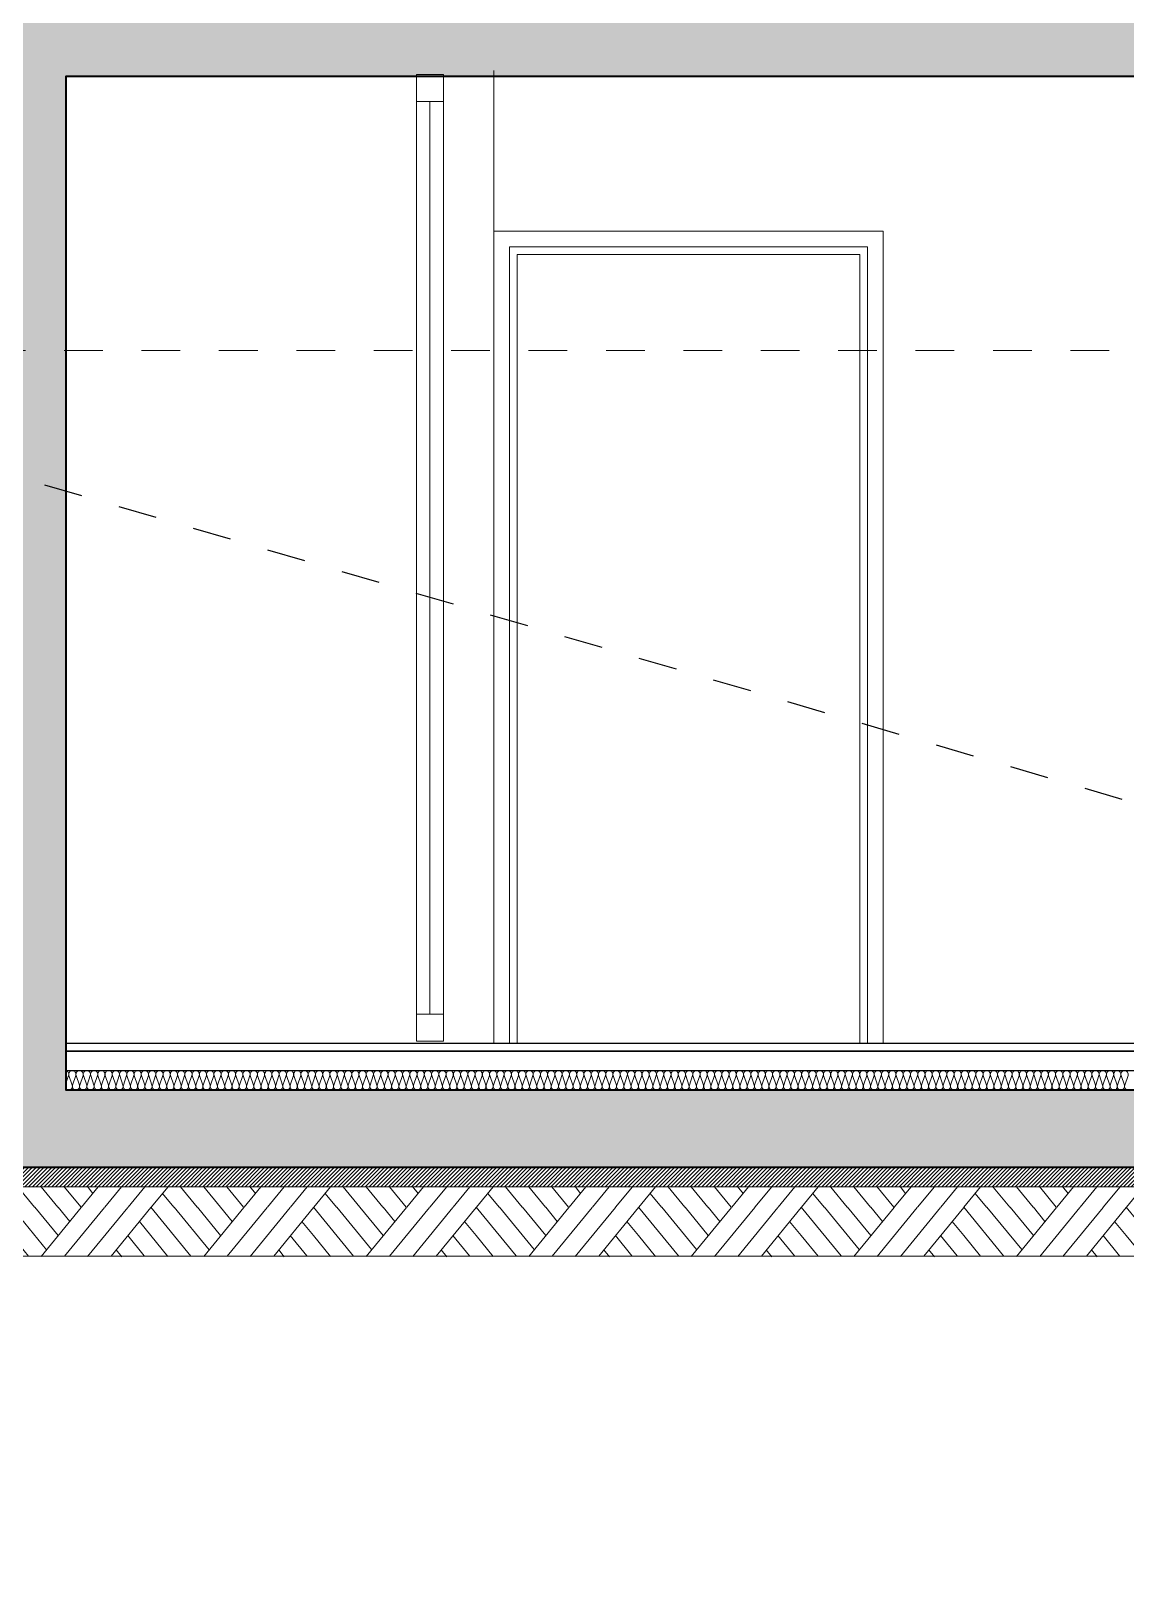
# Model space of a CAD drawing. Header units: metres. Extents: x 1838950 to 1842843, y 5171318 to 5174224.
# Drawn here: x 1841246.468 to 1841249.297, y 5171387.141 to 5171391.159 of the extents above; entities that cross this region are included whole.
import ezdxf

# ---------------------------------------------------------------- set-up
doc = ezdxf.new("R2010")
doc.units = ezdxf.units.M
doc.header["$LTSCALE"] = 0.0254
doc.linetypes.add('Style de ligne -1', pattern=[0.83328, 0.41656, -0.41672])
doc.linetypes.add('Style de ligne -2', pattern=[1.38885, 0.97214, -0.41671])
doc.layers.add('00 CHAZAL Coupe A.5', color=7, linetype='Continuous', lineweight=18)

# ---------------------------------------------------------------- blocks, each defined once
blk = doc.blocks.new('Groupe-1867-1')
at = {"layer": '00 CHAZAL Coupe A.5', "color": 7, "linetype": 'Continuous', "lineweight": 13, "flags": 128}
for points in [[(1841246.8416, 5171388.4459), (1841246.8458, 5171388.4585, 0.511611), (1841246.8369, 5171388.4709, 0.511611), (1841246.828, 5171388.4585), (1841246.8365, 5171388.4332, -0.511611), (1841246.8276, 5171388.4209, -0.511611), (1841246.8187, 5171388.4332), (1841246.8271, 5171388.4585, 0.511611), (1841246.8182, 5171388.4709, 0.511611), (1841246.8093, 5171388.4585), (1841246.8177, 5171388.4332, -0.511611), (1841246.8088, 5171388.4209, -0.511611), (1841246.7999, 5171388.4332), (1841246.8083, 5171388.4585, 0.511611), (1841246.7994, 5171388.4709, 0.511611), (1841246.7905, 5171388.4585), (1841246.799, 5171388.4332, -0.511611), (1841246.7901, 5171388.4209, -0.511611), (1841246.7812, 5171388.4332), (1841246.7896, 5171388.4585, 0.511611), (1841246.7807, 5171388.4709, 0.511611), (1841246.7718, 5171388.4585), (1841246.7802, 5171388.4332, -0.511611), (1841246.7713, 5171388.4209, -0.511611), (1841246.7624, 5171388.4332), (1841246.7708, 5171388.4585, 0.511611), (1841246.7619, 5171388.4709, 0.511611), (1841246.753, 5171388.4585), (1841246.7615, 5171388.4332, -0.511611), (1841246.7526, 5171388.4209, -0.511611), (1841246.7437, 5171388.4332), (1841246.7521, 5171388.4585, 0.511611), (1841246.7432, 5171388.4709, 0.511611), (1841246.7343, 5171388.4585), (1841246.7427, 5171388.4332, -0.511611), (1841246.7338, 5171388.4209, -0.511611), (1841246.7249, 5171388.4332), (1841246.7333, 5171388.4585, 0.511611), (1841246.7244, 5171388.4709, 0.511611), (1841246.7155, 5171388.4585), (1841246.724, 5171388.4332, -0.511611), (1841246.7151, 5171388.4209, -0.511611), (1841246.7062, 5171388.4332), (1841246.7146, 5171388.4585, 0.511611), (1841246.7057, 5171388.4709, 0.511611), (1841246.6968, 5171388.4585), (1841246.7052, 5171388.4332, -0.511611), (1841246.6963, 5171388.4209, -0.511611), (1841246.6874, 5171388.4332), (1841246.6958, 5171388.4585, 0.511611), (1841246.6869, 5171388.4709, 0.511611), (1841246.678, 5171388.4585), (1841246.6865, 5171388.4332, -0.511611), (1841246.6776, 5171388.4209, -0.511611), (1841246.6687, 5171388.4332), (1841246.6771, 5171388.4585, 0.511611), (1841246.6682, 5171388.4709, 0.511611), (1841246.6593, 5171388.4585), (1841246.6677, 5171388.4332, -0.511611), (1841246.6588, 5171388.4209, -0.511611), (1841246.6499, 5171388.4332), (1841246.6583, 5171388.4585, 0.511611), (1841246.6494, 5171388.4709, 0.511611), (1841246.6405, 5171388.4585), (1841246.649, 5171388.4332, -0.511611), (1841246.6401, 5171388.4209, -0.511611), (1841246.6312, 5171388.4332), (1841246.6396, 5171388.4585, 0.511611), (1841246.6307, 5171388.4709, 0.511611), (1841246.6218, 5171388.4585), (1841246.6302, 5171388.4332, -0.511611), (1841246.6213, 5171388.4209, -0.511611), (1841246.6124, 5171388.4332), (1841246.6208, 5171388.4585, 0.511611), (1841246.6119, 5171388.4709, 0.511611), (1841246.603, 5171388.4585), (1841246.6115, 5171388.4332, -0.511611), (1841246.6026, 5171388.4209, -0.511611), (1841246.5937, 5171388.4332), (1841246.6021, 5171388.4585, 0.511611), (1841246.5932, 5171388.4709, 0.511611), (1841246.5843, 5171388.4585), (1841246.5927, 5171388.4332, -0.511611), (1841246.5838, 5171388.4209, -0.511611), (1841246.5749, 5171388.4332), (1841246.5833, 5171388.4585, 0.511611), (1841246.5744, 5171388.4709, 0.511611), (1841246.5655, 5171388.4585), (1841246.574, 5171388.4332, -0.511611), (1841246.5651, 5171388.4209, -0.226711), (1841246.5578, 5171388.4243)], [(1841246.5578, 5171388.438), (1841246.5646, 5171388.4585, 0.442948), (1841246.5578, 5171388.4706)], [(1841247.1229, 5171388.4459), (1841247.1271, 5171388.4585, 0.511611), (1841247.1182, 5171388.4709, 0.511611), (1841247.1093, 5171388.4585), (1841247.1177, 5171388.4332, -0.511611), (1841247.1088, 5171388.4209, -0.511611), (1841247.0999, 5171388.4332), (1841247.1083, 5171388.4585, 0.511611), (1841247.0994, 5171388.4709, 0.511611), (1841247.0905, 5171388.4585), (1841247.099, 5171388.4332, -0.511611), (1841247.0901, 5171388.4209, -0.511611), (1841247.0812, 5171388.4332), (1841247.0896, 5171388.4585, 0.511611), (1841247.0807, 5171388.4709, 0.511611), (1841247.0718, 5171388.4585), (1841247.0802, 5171388.4332, -0.511611), (1841247.0713, 5171388.4209, -0.511611), (1841247.0624, 5171388.4332), (1841247.0708, 5171388.4585, 0.511611), (1841247.0619, 5171388.4709, 0.511611), (1841247.053, 5171388.4585), (1841247.0615, 5171388.4332, -0.511611), (1841247.0526, 5171388.4209, -0.511611), (1841247.0437, 5171388.4332), (1841247.0521, 5171388.4585, 0.511611), (1841247.0432, 5171388.4709, 0.511611), (1841247.0343, 5171388.4585), (1841247.0427, 5171388.4332, -0.511611), (1841247.0338, 5171388.4209, -0.511611), (1841247.0249, 5171388.4332), (1841247.0333, 5171388.4585, 0.511611), (1841247.0244, 5171388.4709, 0.511611), (1841247.0155, 5171388.4585), (1841247.024, 5171388.4332, -0.511611), (1841247.0151, 5171388.4209, -0.511611), (1841247.0062, 5171388.4332), (1841247.0146, 5171388.4585, 0.511611), (1841247.0057, 5171388.4709, 0.511611), (1841246.9968, 5171388.4585), (1841247.0052, 5171388.4332, -0.511611), (1841246.9963, 5171388.4209, -0.511611), (1841246.9874, 5171388.4332), (1841246.9958, 5171388.4585, 0.511611), (1841246.9869, 5171388.4709, 0.511611), (1841246.978, 5171388.4585), (1841246.9865, 5171388.4332, -0.511611), (1841246.9776, 5171388.4209, -0.511611), (1841246.9687, 5171388.4332), (1841246.9771, 5171388.4585, 0.511611), (1841246.9682, 5171388.4709, 0.511611), (1841246.9593, 5171388.4585), (1841246.9677, 5171388.4332, -0.511611), (1841246.9588, 5171388.4209, -0.511611), (1841246.9499, 5171388.4332), (1841246.9583, 5171388.4585, 0.511611), (1841246.9494, 5171388.4709, 0.511611), (1841246.9405, 5171388.4585), (1841246.949, 5171388.4332, -0.511611), (1841246.9401, 5171388.4209, -0.511611), (1841246.9312, 5171388.4332), (1841246.9396, 5171388.4585, 0.511611), (1841246.9307, 5171388.4709, 0.511611), (1841246.9218, 5171388.4585), (1841246.9302, 5171388.4332, -0.511611), (1841246.9213, 5171388.4209, -0.511611), (1841246.9124, 5171388.4332), (1841246.9208, 5171388.4585, 0.511611), (1841246.9119, 5171388.4709, 0.511611), (1841246.903, 5171388.4585), (1841246.9115, 5171388.4332, -0.511611), (1841246.9026, 5171388.4209, -0.511611), (1841246.8937, 5171388.4332), (1841246.9021, 5171388.4585, 0.511611), (1841246.8932, 5171388.4709, 0.511611), (1841246.8843, 5171388.4585), (1841246.8927, 5171388.4332, -0.511611), (1841246.8838, 5171388.4209, -0.511611), (1841246.8749, 5171388.4332), (1841246.8833, 5171388.4585, 0.511611), (1841246.8744, 5171388.4709, 0.511611), (1841246.8655, 5171388.4585), (1841246.874, 5171388.4332, -0.511611), (1841246.8651, 5171388.4209, -0.511611), (1841246.8562, 5171388.4332), (1841246.8646, 5171388.4585, 0.511611), (1841246.8557, 5171388.4709, 0.511611), (1841246.8468, 5171388.4585), (1841246.8552, 5171388.4332, -0.511611), (1841246.8463, 5171388.4209, -0.511611), (1841246.8374, 5171388.4332), (1841246.8416, 5171388.4459)], [(1841247.4088, 5171388.4209, -0.511611), (1841247.3999, 5171388.4332), (1841247.4083, 5171388.4585, 0.511611), (1841247.3994, 5171388.4709, 0.511611), (1841247.3905, 5171388.4585), (1841247.399, 5171388.4332, -0.511611), (1841247.3901, 5171388.4209, -0.511611), (1841247.3812, 5171388.4332), (1841247.3896, 5171388.4585, 0.511611), (1841247.3807, 5171388.4709, 0.511611), (1841247.3718, 5171388.4585), (1841247.3802, 5171388.4332, -0.511611), (1841247.3713, 5171388.4209, -0.511611), (1841247.3624, 5171388.4332), (1841247.3708, 5171388.4585, 0.511611), (1841247.3619, 5171388.4709, 0.511611), (1841247.353, 5171388.4585), (1841247.3615, 5171388.4332, -0.511611), (1841247.3526, 5171388.4209, -0.511611), (1841247.3437, 5171388.4332), (1841247.3521, 5171388.4585, 0.511611), (1841247.3432, 5171388.4709, 0.511611), (1841247.3343, 5171388.4585), (1841247.3427, 5171388.4332, -0.511611), (1841247.3338, 5171388.4209, -0.511611), (1841247.3249, 5171388.4332), (1841247.3333, 5171388.4585, 0.511611), (1841247.3244, 5171388.4709, 0.511611), (1841247.3155, 5171388.4585), (1841247.324, 5171388.4332, -0.511611), (1841247.3151, 5171388.4209, -0.511611), (1841247.3062, 5171388.4332), (1841247.3146, 5171388.4585, 0.511611), (1841247.3057, 5171388.4709, 0.511611), (1841247.2968, 5171388.4585), (1841247.3052, 5171388.4332, -0.511611), (1841247.2963, 5171388.4209, -0.511611), (1841247.2874, 5171388.4332), (1841247.2958, 5171388.4585, 0.511611), (1841247.2869, 5171388.4709, 0.511611), (1841247.278, 5171388.4585), (1841247.2865, 5171388.4332, -0.511611), (1841247.2776, 5171388.4209, -0.511611), (1841247.2687, 5171388.4332), (1841247.2771, 5171388.4585, 0.511611), (1841247.2682, 5171388.4709, 0.511611), (1841247.2593, 5171388.4585), (1841247.2677, 5171388.4332, -0.511611), (1841247.2588, 5171388.4209, -0.511611), (1841247.2499, 5171388.4332), (1841247.2583, 5171388.4585, 0.511611), (1841247.2494, 5171388.4709, 0.511611), (1841247.2405, 5171388.4585), (1841247.249, 5171388.4332, -0.511611), (1841247.2401, 5171388.4209, -0.511611), (1841247.2312, 5171388.4332), (1841247.2396, 5171388.4585, 0.511611), (1841247.2307, 5171388.4709, 0.511611), (1841247.2218, 5171388.4585), (1841247.2302, 5171388.4332, -0.511611), (1841247.2213, 5171388.4209, -0.511611), (1841247.2124, 5171388.4332), (1841247.2208, 5171388.4585, 0.511611), (1841247.2119, 5171388.4709, 0.511611), (1841247.203, 5171388.4585), (1841247.2115, 5171388.4332, -0.511611), (1841247.2026, 5171388.4209, -0.511611), (1841247.1937, 5171388.4332), (1841247.2021, 5171388.4585, 0.511611), (1841247.1932, 5171388.4709, 0.511611), (1841247.1843, 5171388.4585), (1841247.1927, 5171388.4332, -0.511611), (1841247.1838, 5171388.4209, -0.511611), (1841247.1749, 5171388.4332), (1841247.1833, 5171388.4585, 0.511611), (1841247.1744, 5171388.4709, 0.511611), (1841247.1655, 5171388.4585), (1841247.174, 5171388.4332, -0.511611), (1841247.1651, 5171388.4209, -0.511611), (1841247.1562, 5171388.4332), (1841247.1646, 5171388.4585, 0.511611), (1841247.1557, 5171388.4709, 0.511611), (1841247.1468, 5171388.4585), (1841247.1552, 5171388.4332, -0.511611), (1841247.1463, 5171388.4209, -0.511611), (1841247.1374, 5171388.4332), (1841247.1458, 5171388.4585, 0.511611), (1841247.1369, 5171388.4709, 0.511611), (1841247.128, 5171388.4585), (1841247.1365, 5171388.4332, -0.511611), (1841247.1276, 5171388.4209, -0.511611), (1841247.1187, 5171388.4332), (1841247.1229, 5171388.4459)], [(1841247.6901, 5171388.4209, -0.511611), (1841247.6812, 5171388.4332), (1841247.6896, 5171388.4585, 0.511611), (1841247.6807, 5171388.4709, 0.511611), (1841247.6718, 5171388.4585), (1841247.6802, 5171388.4332, -0.511611), (1841247.6713, 5171388.4209, -0.511611), (1841247.6624, 5171388.4332), (1841247.6708, 5171388.4585, 0.511611), (1841247.6619, 5171388.4709, 0.511611), (1841247.653, 5171388.4585), (1841247.6615, 5171388.4332, -0.511611), (1841247.6526, 5171388.4209, -0.511611), (1841247.6437, 5171388.4332), (1841247.6521, 5171388.4585, 0.511611), (1841247.6432, 5171388.4709, 0.511611), (1841247.6343, 5171388.4585), (1841247.6427, 5171388.4332, -0.511611), (1841247.6338, 5171388.4209, -0.511611), (1841247.6249, 5171388.4332), (1841247.6333, 5171388.4585, 0.511611), (1841247.6244, 5171388.4709, 0.511611), (1841247.6155, 5171388.4585), (1841247.624, 5171388.4332, -0.511611), (1841247.6151, 5171388.4209, -0.511611), (1841247.6062, 5171388.4332), (1841247.6146, 5171388.4585, 0.511611), (1841247.6057, 5171388.4709, 0.511611), (1841247.5968, 5171388.4585), (1841247.6052, 5171388.4332, -0.511611), (1841247.5963, 5171388.4209, -0.511611), (1841247.5874, 5171388.4332), (1841247.5958, 5171388.4585, 0.511611), (1841247.5869, 5171388.4709, 0.511611), (1841247.578, 5171388.4585), (1841247.5865, 5171388.4332, -0.511611), (1841247.5776, 5171388.4209, -0.511611), (1841247.5687, 5171388.4332), (1841247.5771, 5171388.4585, 0.511611), (1841247.5682, 5171388.4709, 0.511611), (1841247.5593, 5171388.4585), (1841247.5677, 5171388.4332, -0.511611), (1841247.5588, 5171388.4209, -0.511611), (1841247.5499, 5171388.4332), (1841247.5583, 5171388.4585, 0.511611), (1841247.5494, 5171388.4709, 0.511611), (1841247.5405, 5171388.4585), (1841247.549, 5171388.4332, -0.511611), (1841247.5401, 5171388.4209, -0.511611), (1841247.5312, 5171388.4332), (1841247.5396, 5171388.4585, 0.511611), (1841247.5307, 5171388.4709, 0.511611), (1841247.5218, 5171388.4585), (1841247.5302, 5171388.4332, -0.511611), (1841247.5213, 5171388.4209, -0.511611), (1841247.5124, 5171388.4332), (1841247.5208, 5171388.4585, 0.511611), (1841247.5119, 5171388.4709, 0.511611), (1841247.503, 5171388.4585), (1841247.5115, 5171388.4332, -0.511611), (1841247.5026, 5171388.4209, -0.511611), (1841247.4937, 5171388.4332), (1841247.5021, 5171388.4585, 0.511611), (1841247.4932, 5171388.4709, 0.511611), (1841247.4843, 5171388.4585), (1841247.4927, 5171388.4332, -0.511611), (1841247.4838, 5171388.4209, -0.511611), (1841247.4749, 5171388.4332), (1841247.4833, 5171388.4585, 0.511611), (1841247.4744, 5171388.4709, 0.511611), (1841247.4655, 5171388.4585), (1841247.474, 5171388.4332, -0.511611), (1841247.4651, 5171388.4209, -0.511611), (1841247.4562, 5171388.4332), (1841247.4646, 5171388.4585, 0.511611), (1841247.4557, 5171388.4709, 0.511611), (1841247.4468, 5171388.4585), (1841247.4552, 5171388.4332, -0.511611), (1841247.4463, 5171388.4209, -0.511611), (1841247.4374, 5171388.4332), (1841247.4458, 5171388.4585, 0.511611), (1841247.4369, 5171388.4709, 0.511611), (1841247.428, 5171388.4585), (1841247.4365, 5171388.4332, -0.511611), (1841247.4276, 5171388.4209, -0.511611), (1841247.4187, 5171388.4332), (1841247.4271, 5171388.4585, 0.511611), (1841247.4182, 5171388.4709, 0.511611), (1841247.4093, 5171388.4585), (1841247.4177, 5171388.4332, -0.511611), (1841247.4088, 5171388.4209)], [(1841247.976, 5171388.4459), (1841247.9802, 5171388.4332, -0.511611), (1841247.9713, 5171388.4209, -0.511611), (1841247.9624, 5171388.4332), (1841247.9708, 5171388.4585, 0.511611), (1841247.9619, 5171388.4709, 0.511611), (1841247.953, 5171388.4585), (1841247.9615, 5171388.4332, -0.511611), (1841247.9526, 5171388.4209, -0.511611), (1841247.9437, 5171388.4332), (1841247.9521, 5171388.4585, 0.511611), (1841247.9432, 5171388.4709, 0.511611), (1841247.9343, 5171388.4585), (1841247.9427, 5171388.4332, -0.511611), (1841247.9338, 5171388.4209, -0.511611), (1841247.9249, 5171388.4332), (1841247.9333, 5171388.4585, 0.511611), (1841247.9244, 5171388.4709, 0.511611), (1841247.9155, 5171388.4585), (1841247.924, 5171388.4332, -0.511611), (1841247.9151, 5171388.4209, -0.511611), (1841247.9062, 5171388.4332), (1841247.9146, 5171388.4585, 0.511611), (1841247.9057, 5171388.4709, 0.511611), (1841247.8968, 5171388.4585), (1841247.9052, 5171388.4332, -0.511611), (1841247.8963, 5171388.4209, -0.511611), (1841247.8874, 5171388.4332), (1841247.8958, 5171388.4585, 0.511611), (1841247.8869, 5171388.4709, 0.511611), (1841247.878, 5171388.4585), (1841247.8865, 5171388.4332, -0.511611), (1841247.8776, 5171388.4209, -0.511611), (1841247.8687, 5171388.4332), (1841247.8771, 5171388.4585, 0.511611), (1841247.8682, 5171388.4709, 0.511611), (1841247.8593, 5171388.4585), (1841247.8677, 5171388.4332, -0.511611), (1841247.8588, 5171388.4209, -0.511611), (1841247.8499, 5171388.4332), (1841247.8583, 5171388.4585, 0.511611), (1841247.8494, 5171388.4709, 0.511611), (1841247.8405, 5171388.4585), (1841247.849, 5171388.4332, -0.511611), (1841247.8401, 5171388.4209, -0.511611), (1841247.8312, 5171388.4332), (1841247.8396, 5171388.4585, 0.511611), (1841247.8307, 5171388.4709, 0.511611), (1841247.8218, 5171388.4585), (1841247.8302, 5171388.4332, -0.511611), (1841247.8213, 5171388.4209, -0.511611), (1841247.8124, 5171388.4332), (1841247.8208, 5171388.4585, 0.511611), (1841247.8119, 5171388.4709, 0.511611), (1841247.803, 5171388.4585), (1841247.8115, 5171388.4332, -0.511611), (1841247.8026, 5171388.4209, -0.511611), (1841247.7937, 5171388.4332), (1841247.8021, 5171388.4585, 0.511611), (1841247.7932, 5171388.4709, 0.511611), (1841247.7843, 5171388.4585), (1841247.7927, 5171388.4332, -0.511611), (1841247.7838, 5171388.4209, -0.511611), (1841247.7749, 5171388.4332), (1841247.7833, 5171388.4585, 0.511611), (1841247.7744, 5171388.4709, 0.511611), (1841247.7655, 5171388.4585), (1841247.774, 5171388.4332, -0.511611), (1841247.7651, 5171388.4209, -0.511611), (1841247.7562, 5171388.4332), (1841247.7646, 5171388.4585, 0.511611), (1841247.7557, 5171388.4709, 0.511611), (1841247.7468, 5171388.4585), (1841247.7552, 5171388.4332, -0.511611), (1841247.7463, 5171388.4209, -0.511611), (1841247.7374, 5171388.4332), (1841247.7458, 5171388.4585, 0.511611), (1841247.7369, 5171388.4709, 0.511611), (1841247.728, 5171388.4585), (1841247.7365, 5171388.4332, -0.511611), (1841247.7276, 5171388.4209, -0.511611), (1841247.7187, 5171388.4332), (1841247.7271, 5171388.4585, 0.511611), (1841247.7182, 5171388.4709, 0.511611), (1841247.7093, 5171388.4585), (1841247.7177, 5171388.4332, -0.511611), (1841247.7088, 5171388.4209, -0.511611), (1841247.6999, 5171388.4332), (1841247.7083, 5171388.4585, 0.511611), (1841247.6994, 5171388.4709, 0.511611), (1841247.6905, 5171388.4585), (1841247.699, 5171388.4332, -0.511611), (1841247.6901, 5171388.4209)], [(1841248.2573, 5171388.4459), (1841248.2615, 5171388.4332, -0.511611), (1841248.2526, 5171388.4209, -0.511611), (1841248.2437, 5171388.4332), (1841248.2521, 5171388.4585, 0.511611), (1841248.2432, 5171388.4709, 0.511611), (1841248.2343, 5171388.4585), (1841248.2427, 5171388.4332, -0.511611), (1841248.2338, 5171388.4209, -0.511611), (1841248.2249, 5171388.4332), (1841248.2333, 5171388.4585, 0.511611), (1841248.2244, 5171388.4709, 0.511611), (1841248.2155, 5171388.4585), (1841248.224, 5171388.4332, -0.511611), (1841248.2151, 5171388.4209, -0.511611), (1841248.2062, 5171388.4332), (1841248.2146, 5171388.4585, 0.511611), (1841248.2057, 5171388.4709, 0.511611), (1841248.1968, 5171388.4585), (1841248.2052, 5171388.4332, -0.511611), (1841248.1963, 5171388.4209, -0.511611), (1841248.1874, 5171388.4332), (1841248.1958, 5171388.4585, 0.511611), (1841248.1869, 5171388.4709, 0.511611), (1841248.178, 5171388.4585), (1841248.1865, 5171388.4332, -0.511611), (1841248.1776, 5171388.4209, -0.511611), (1841248.1687, 5171388.4332), (1841248.1771, 5171388.4585, 0.511611), (1841248.1682, 5171388.4709, 0.511611), (1841248.1593, 5171388.4585), (1841248.1677, 5171388.4332, -0.511611), (1841248.1588, 5171388.4209, -0.511611), (1841248.1499, 5171388.4332), (1841248.1583, 5171388.4585, 0.511611), (1841248.1494, 5171388.4709, 0.511611), (1841248.1405, 5171388.4585), (1841248.149, 5171388.4332, -0.511611), (1841248.1401, 5171388.4209, -0.511611), (1841248.1312, 5171388.4332), (1841248.1396, 5171388.4585, 0.511611), (1841248.1307, 5171388.4709, 0.511611), (1841248.1218, 5171388.4585), (1841248.1302, 5171388.4332, -0.511611), (1841248.1213, 5171388.4209, -0.511611), (1841248.1124, 5171388.4332), (1841248.1208, 5171388.4585, 0.511611), (1841248.1119, 5171388.4709, 0.511611), (1841248.103, 5171388.4585), (1841248.1115, 5171388.4332, -0.511611), (1841248.1026, 5171388.4209, -0.511611), (1841248.0937, 5171388.4332), (1841248.1021, 5171388.4585, 0.511611), (1841248.0932, 5171388.4709, 0.511611), (1841248.0843, 5171388.4585), (1841248.0927, 5171388.4332, -0.511611), (1841248.0838, 5171388.4209, -0.511611), (1841248.0749, 5171388.4332), (1841248.0833, 5171388.4585, 0.511611), (1841248.0744, 5171388.4709, 0.511611), (1841248.0655, 5171388.4585), (1841248.074, 5171388.4332, -0.511611), (1841248.0651, 5171388.4209, -0.511611), (1841248.0562, 5171388.4332), (1841248.0646, 5171388.4585, 0.511611), (1841248.0557, 5171388.4709, 0.511611), (1841248.0468, 5171388.4585), (1841248.0552, 5171388.4332, -0.511611), (1841248.0463, 5171388.4209, -0.511611), (1841248.0374, 5171388.4332), (1841248.0458, 5171388.4585, 0.511611), (1841248.0369, 5171388.4709, 0.511611), (1841248.028, 5171388.4585), (1841248.0365, 5171388.4332, -0.511611), (1841248.0276, 5171388.4209, -0.511611), (1841248.0187, 5171388.4332), (1841248.0271, 5171388.4585, 0.511611), (1841248.0182, 5171388.4709, 0.511611), (1841248.0093, 5171388.4585), (1841248.0177, 5171388.4332, -0.511611), (1841248.0088, 5171388.4209, -0.511611), (1841247.9999, 5171388.4332), (1841248.0083, 5171388.4585, 0.511611), (1841247.9994, 5171388.4709, 0.511611), (1841247.9905, 5171388.4585), (1841247.999, 5171388.4332, -0.511611), (1841247.9901, 5171388.4209, -0.511611), (1841247.9812, 5171388.4332), (1841247.9896, 5171388.4585, 0.511611), (1841247.9807, 5171388.4709, 0.511611), (1841247.9718, 5171388.4585), (1841247.976, 5171388.4459)], [(1841248.5432, 5171388.4709, 0.511611), (1841248.5343, 5171388.4585), (1841248.5427, 5171388.4332, -0.511611), (1841248.5338, 5171388.4209, -0.511611), (1841248.5249, 5171388.4332), (1841248.5333, 5171388.4585, 0.511611), (1841248.5244, 5171388.4709, 0.511611), (1841248.5155, 5171388.4585), (1841248.524, 5171388.4332, -0.511611), (1841248.5151, 5171388.4209, -0.511611), (1841248.5062, 5171388.4332), (1841248.5146, 5171388.4585, 0.511611), (1841248.5057, 5171388.4709, 0.511611), (1841248.4968, 5171388.4585), (1841248.5052, 5171388.4332, -0.511611), (1841248.4963, 5171388.4209, -0.511611), (1841248.4874, 5171388.4332), (1841248.4958, 5171388.4585, 0.511611), (1841248.4869, 5171388.4709, 0.511611), (1841248.478, 5171388.4585), (1841248.4865, 5171388.4332, -0.511611), (1841248.4776, 5171388.4209, -0.511611), (1841248.4687, 5171388.4332), (1841248.4771, 5171388.4585, 0.511611), (1841248.4682, 5171388.4709, 0.511611), (1841248.4593, 5171388.4585), (1841248.4677, 5171388.4332, -0.511611), (1841248.4588, 5171388.4209, -0.511611), (1841248.4499, 5171388.4332), (1841248.4583, 5171388.4585, 0.511611), (1841248.4494, 5171388.4709, 0.511611), (1841248.4405, 5171388.4585), (1841248.449, 5171388.4332, -0.511611), (1841248.4401, 5171388.4209, -0.511611), (1841248.4312, 5171388.4332), (1841248.4396, 5171388.4585, 0.511611), (1841248.4307, 5171388.4709, 0.511611), (1841248.4218, 5171388.4585), (1841248.4302, 5171388.4332, -0.511611), (1841248.4213, 5171388.4209, -0.511611), (1841248.4124, 5171388.4332), (1841248.4208, 5171388.4585, 0.511611), (1841248.4119, 5171388.4709, 0.511611), (1841248.403, 5171388.4585), (1841248.4115, 5171388.4332, -0.511611), (1841248.4026, 5171388.4209, -0.511611), (1841248.3937, 5171388.4332), (1841248.4021, 5171388.4585, 0.511611), (1841248.3932, 5171388.4709, 0.511611), (1841248.3843, 5171388.4585), (1841248.3927, 5171388.4332, -0.511611), (1841248.3838, 5171388.4209, -0.511611), (1841248.3749, 5171388.4332), (1841248.3833, 5171388.4585, 0.511611), (1841248.3744, 5171388.4709, 0.511611), (1841248.3655, 5171388.4585), (1841248.374, 5171388.4332, -0.511611), (1841248.3651, 5171388.4209, -0.511611), (1841248.3562, 5171388.4332), (1841248.3646, 5171388.4585, 0.511611), (1841248.3557, 5171388.4709, 0.511611), (1841248.3468, 5171388.4585), (1841248.3552, 5171388.4332, -0.511611), (1841248.3463, 5171388.4209, -0.511611), (1841248.3374, 5171388.4332), (1841248.3458, 5171388.4585, 0.511611), (1841248.3369, 5171388.4709, 0.511611), (1841248.328, 5171388.4585), (1841248.3365, 5171388.4332, -0.511611), (1841248.3276, 5171388.4209, -0.511611), (1841248.3187, 5171388.4332), (1841248.3271, 5171388.4585, 0.511611), (1841248.3182, 5171388.4709, 0.511611), (1841248.3093, 5171388.4585), (1841248.3177, 5171388.4332, -0.511611), (1841248.3088, 5171388.4209, -0.511611), (1841248.2999, 5171388.4332), (1841248.3083, 5171388.4585, 0.511611), (1841248.2994, 5171388.4709, 0.511611), (1841248.2905, 5171388.4585), (1841248.299, 5171388.4332, -0.511611), (1841248.2901, 5171388.4209, -0.511611), (1841248.2812, 5171388.4332), (1841248.2896, 5171388.4585, 0.511611), (1841248.2807, 5171388.4709, 0.511611), (1841248.2718, 5171388.4585), (1841248.2802, 5171388.4332, -0.511611), (1841248.2713, 5171388.4209, -0.511611), (1841248.2624, 5171388.4332), (1841248.2708, 5171388.4585, 0.511611), (1841248.2619, 5171388.4709, 0.511611), (1841248.253, 5171388.4585), (1841248.2573, 5171388.4459)], [(1841248.8244, 5171388.4709, 0.511611), (1841248.8155, 5171388.4585), (1841248.824, 5171388.4332, -0.511611), (1841248.8151, 5171388.4209, -0.511611), (1841248.8062, 5171388.4332), (1841248.8146, 5171388.4585, 0.511611), (1841248.8057, 5171388.4709, 0.511611), (1841248.7968, 5171388.4585), (1841248.8052, 5171388.4332, -0.511611), (1841248.7963, 5171388.4209, -0.511611), (1841248.7874, 5171388.4332), (1841248.7958, 5171388.4585, 0.511611), (1841248.7869, 5171388.4709, 0.511611), (1841248.778, 5171388.4585), (1841248.7865, 5171388.4332, -0.511611), (1841248.7776, 5171388.4209, -0.511611), (1841248.7687, 5171388.4332), (1841248.7771, 5171388.4585, 0.511611), (1841248.7682, 5171388.4709, 0.511611), (1841248.7593, 5171388.4585), (1841248.7677, 5171388.4332, -0.511611), (1841248.7588, 5171388.4209, -0.511611), (1841248.7499, 5171388.4332), (1841248.7583, 5171388.4585, 0.511611), (1841248.7494, 5171388.4709, 0.511611), (1841248.7405, 5171388.4585), (1841248.749, 5171388.4332, -0.511611), (1841248.7401, 5171388.4209, -0.511611), (1841248.7312, 5171388.4332), (1841248.7396, 5171388.4585, 0.511611), (1841248.7307, 5171388.4709, 0.511611), (1841248.7218, 5171388.4585), (1841248.7302, 5171388.4332, -0.511611), (1841248.7213, 5171388.4209, -0.511611), (1841248.7124, 5171388.4332), (1841248.7208, 5171388.4585, 0.511611), (1841248.7119, 5171388.4709, 0.511611), (1841248.703, 5171388.4585), (1841248.7115, 5171388.4332, -0.511611), (1841248.7026, 5171388.4209, -0.511611), (1841248.6937, 5171388.4332), (1841248.7021, 5171388.4585, 0.511611), (1841248.6932, 5171388.4709, 0.511611), (1841248.6843, 5171388.4585), (1841248.6927, 5171388.4332, -0.511611), (1841248.6838, 5171388.4209, -0.511611), (1841248.6749, 5171388.4332), (1841248.6833, 5171388.4585, 0.511611), (1841248.6744, 5171388.4709, 0.511611), (1841248.6655, 5171388.4585), (1841248.674, 5171388.4332, -0.511611), (1841248.6651, 5171388.4209, -0.511611), (1841248.6562, 5171388.4332), (1841248.6646, 5171388.4585, 0.511611), (1841248.6557, 5171388.4709, 0.511611), (1841248.6468, 5171388.4585), (1841248.6552, 5171388.4332, -0.511611), (1841248.6463, 5171388.4209, -0.511611), (1841248.6374, 5171388.4332), (1841248.6458, 5171388.4585, 0.511611), (1841248.6369, 5171388.4709, 0.511611), (1841248.628, 5171388.4585), (1841248.6365, 5171388.4332, -0.511611), (1841248.6276, 5171388.4209, -0.511611), (1841248.6187, 5171388.4332), (1841248.6271, 5171388.4585, 0.511611), (1841248.6182, 5171388.4709, 0.511611), (1841248.6093, 5171388.4585), (1841248.6177, 5171388.4332, -0.511611), (1841248.6088, 5171388.4209, -0.511611), (1841248.5999, 5171388.4332), (1841248.6083, 5171388.4585, 0.511611), (1841248.5994, 5171388.4709, 0.511611), (1841248.5905, 5171388.4585), (1841248.599, 5171388.4332, -0.511611), (1841248.5901, 5171388.4209, -0.511611), (1841248.5812, 5171388.4332), (1841248.5896, 5171388.4585, 0.511611), (1841248.5807, 5171388.4709, 0.511611), (1841248.5718, 5171388.4585), (1841248.5802, 5171388.4332, -0.511611), (1841248.5713, 5171388.4209, -0.511611), (1841248.5624, 5171388.4332), (1841248.5708, 5171388.4585, 0.511611), (1841248.5619, 5171388.4709, 0.511611), (1841248.553, 5171388.4585), (1841248.5615, 5171388.4332, -0.511611), (1841248.5526, 5171388.4209, -0.511611), (1841248.5437, 5171388.4332), (1841248.5521, 5171388.4585, 0.511611), (1841248.5432, 5171388.4709)], [(1841249.1104, 5171388.4459), (1841249.1146, 5171388.4585, 0.511611), (1841249.1057, 5171388.4709, 0.511611), (1841249.0968, 5171388.4585), (1841249.1052, 5171388.4332, -0.511611), (1841249.0963, 5171388.4209, -0.511611), (1841249.0874, 5171388.4332), (1841249.0958, 5171388.4585, 0.511611), (1841249.0869, 5171388.4709, 0.511611), (1841249.078, 5171388.4585), (1841249.0865, 5171388.4332, -0.511611), (1841249.0776, 5171388.4209, -0.511611), (1841249.0687, 5171388.4332), (1841249.0771, 5171388.4585, 0.511611), (1841249.0682, 5171388.4709, 0.511611), (1841249.0593, 5171388.4585), (1841249.0677, 5171388.4332, -0.511611), (1841249.0588, 5171388.4209, -0.511611), (1841249.0499, 5171388.4332), (1841249.0583, 5171388.4585, 0.511611), (1841249.0494, 5171388.4709, 0.511611), (1841249.0405, 5171388.4585), (1841249.049, 5171388.4332, -0.511611), (1841249.0401, 5171388.4209, -0.511611), (1841249.0312, 5171388.4332), (1841249.0396, 5171388.4585, 0.511611), (1841249.0307, 5171388.4709, 0.511611), (1841249.0218, 5171388.4585), (1841249.0302, 5171388.4332, -0.511611), (1841249.0213, 5171388.4209, -0.511611), (1841249.0124, 5171388.4332), (1841249.0208, 5171388.4585, 0.511611), (1841249.0119, 5171388.4709, 0.511611), (1841249.003, 5171388.4585), (1841249.0115, 5171388.4332, -0.511611), (1841249.0026, 5171388.4209, -0.511611), (1841248.9937, 5171388.4332), (1841249.0021, 5171388.4585, 0.511611), (1841248.9932, 5171388.4709, 0.511611), (1841248.9843, 5171388.4585), (1841248.9927, 5171388.4332, -0.511611), (1841248.9838, 5171388.4209, -0.511611), (1841248.9749, 5171388.4332), (1841248.9833, 5171388.4585, 0.511611), (1841248.9744, 5171388.4709, 0.511611), (1841248.9655, 5171388.4585), (1841248.974, 5171388.4332, -0.511611), (1841248.9651, 5171388.4209, -0.511611), (1841248.9562, 5171388.4332), (1841248.9646, 5171388.4585, 0.511611), (1841248.9557, 5171388.4709, 0.511611), (1841248.9468, 5171388.4585), (1841248.9552, 5171388.4332, -0.511611), (1841248.9463, 5171388.4209, -0.511611), (1841248.9374, 5171388.4332), (1841248.9458, 5171388.4585, 0.511611), (1841248.9369, 5171388.4709, 0.511611), (1841248.928, 5171388.4585), (1841248.9365, 5171388.4332, -0.511611), (1841248.9276, 5171388.4209, -0.511611), (1841248.9187, 5171388.4332), (1841248.9271, 5171388.4585, 0.511611), (1841248.9182, 5171388.4709, 0.511611), (1841248.9093, 5171388.4585), (1841248.9177, 5171388.4332, -0.511611), (1841248.9088, 5171388.4209, -0.511611), (1841248.8999, 5171388.4332), (1841248.9083, 5171388.4585, 0.511611), (1841248.8994, 5171388.4709, 0.511611), (1841248.8905, 5171388.4585), (1841248.899, 5171388.4332, -0.511611), (1841248.8901, 5171388.4209, -0.511611), (1841248.8812, 5171388.4332), (1841248.8896, 5171388.4585, 0.511611), (1841248.8807, 5171388.4709, 0.511611), (1841248.8718, 5171388.4585), (1841248.8802, 5171388.4332, -0.511611), (1841248.8713, 5171388.4209, -0.511611), (1841248.8624, 5171388.4332), (1841248.8708, 5171388.4585, 0.511611), (1841248.8619, 5171388.4709, 0.511611), (1841248.853, 5171388.4585), (1841248.8615, 5171388.4332, -0.511611), (1841248.8526, 5171388.4209, -0.511611), (1841248.8437, 5171388.4332), (1841248.8521, 5171388.4585, 0.511611), (1841248.8432, 5171388.4709, 0.511611), (1841248.8343, 5171388.4585), (1841248.8427, 5171388.4332, -0.511611), (1841248.8338, 5171388.4209, -0.511611), (1841248.8249, 5171388.4332), (1841248.8333, 5171388.4585, 0.511611), (1841248.8244, 5171388.4709)], [(1841249.3026, 5171388.4209, -0.511611), (1841249.2937, 5171388.4332), (1841249.3021, 5171388.4585, 0.511611), (1841249.2932, 5171388.4709, 0.511611), (1841249.2843, 5171388.4585), (1841249.2927, 5171388.4332, -0.511611), (1841249.2838, 5171388.4209, -0.511611), (1841249.2749, 5171388.4332), (1841249.2833, 5171388.4585, 0.511611), (1841249.2744, 5171388.4709, 0.511611), (1841249.2655, 5171388.4585), (1841249.274, 5171388.4332, -0.511611), (1841249.2651, 5171388.4209, -0.511611), (1841249.2562, 5171388.4332), (1841249.2646, 5171388.4585, 0.511611), (1841249.2557, 5171388.4709, 0.511611), (1841249.2468, 5171388.4585), (1841249.2552, 5171388.4332, -0.511611), (1841249.2463, 5171388.4209, -0.511611), (1841249.2374, 5171388.4332), (1841249.2458, 5171388.4585, 0.511611), (1841249.2369, 5171388.4709, 0.511611), (1841249.228, 5171388.4585), (1841249.2365, 5171388.4332, -0.511611), (1841249.2276, 5171388.4209, -0.511611), (1841249.2187, 5171388.4332), (1841249.2271, 5171388.4585, 0.511611), (1841249.2182, 5171388.4709, 0.511611), (1841249.2093, 5171388.4585), (1841249.2177, 5171388.4332, -0.511611), (1841249.2088, 5171388.4209, -0.511611), (1841249.1999, 5171388.4332), (1841249.2083, 5171388.4585, 0.511611), (1841249.1994, 5171388.4709, 0.511611), (1841249.1905, 5171388.4585), (1841249.199, 5171388.4332, -0.511611), (1841249.1901, 5171388.4209, -0.511611), (1841249.1812, 5171388.4332), (1841249.1896, 5171388.4585, 0.511611), (1841249.1807, 5171388.4709, 0.511611), (1841249.1718, 5171388.4585), (1841249.1802, 5171388.4332, -0.511611), (1841249.1713, 5171388.4209, -0.511611), (1841249.1624, 5171388.4332), (1841249.1708, 5171388.4585, 0.511611), (1841249.1619, 5171388.4709, 0.511611), (1841249.153, 5171388.4585), (1841249.1615, 5171388.4332, -0.511611), (1841249.1526, 5171388.4209, -0.511611), (1841249.1437, 5171388.4332), (1841249.1521, 5171388.4585, 0.511611), (1841249.1432, 5171388.4709, 0.511611), (1841249.1343, 5171388.4585), (1841249.1427, 5171388.4332, -0.511611), (1841249.1338, 5171388.4209, -0.511611), (1841249.1249, 5171388.4332), (1841249.1333, 5171388.4585, 0.511611), (1841249.1244, 5171388.4709, 0.511611), (1841249.1155, 5171388.4585), (1841249.124, 5171388.4332, -0.511611), (1841249.1151, 5171388.4209, -0.511611), (1841249.1062, 5171388.4332), (1841249.1104, 5171388.4459)]]:
    blk.add_lwpolyline(points, format="xyb", dxfattribs=at)
blk = doc.blocks.new('Groupe-1870-1')
at = {"layer": '00 CHAZAL Coupe A.5', "color": 7, "linetype": 'Continuous', "lineweight": 18, "flags": 128}
blk.add_lwpolyline([(1841247.6638, 5171390.6411), (1841248.6691, 5171390.6411), (1841248.6691, 5171388.5411), (1841247.6638, 5171388.5411)], close=True, dxfattribs=at)
at = {"layer": '00 CHAZAL Coupe A.5', "color": 7, "linetype": 'Continuous', "lineweight": 13, "flags": 128}
blk.add_lwpolyline([(1841247.7038, 5171390.6011), (1841248.6291, 5171390.6011), (1841248.6291, 5171388.5411), (1841247.7038, 5171388.5411)], close=True, dxfattribs=at)
at = {"layer": '00 CHAZAL Coupe A.5', "color": 7, "linetype": 'Continuous', "lineweight": 5, "flags": 128}
blk.add_lwpolyline([(1841247.7238, 5171390.5811), (1841248.6091, 5171390.5811), (1841248.6091, 5171388.5411), (1841247.7238, 5171388.5411)], close=True, dxfattribs=at)
blk = doc.blocks.new('Groupe-1871-1')
at = {"layer": '00 CHAZAL Coupe A.5', "color": 7, "linetype": 'Continuous', "lineweight": 5, "flags": 128}
for points in [[(1841247.4633, 5171391.0462), (1841247.5333, 5171391.0462), (1841247.5333, 5171390.9762), (1841247.4633, 5171390.9762)], [(1841247.4633, 5171391.0462), (1841247.5333, 5171391.0462), (1841247.5333, 5171388.5474), (1841247.4633, 5171388.5474)], [(1841247.4983, 5171390.9762), (1841247.5333, 5171390.9762), (1841247.5333, 5171388.6174), (1841247.4983, 5171388.6174)], [(1841247.4633, 5171388.6174), (1841247.5333, 5171388.6174), (1841247.5333, 5171388.5474), (1841247.4633, 5171388.5474)]]:
    blk.add_lwpolyline(points, close=True, dxfattribs=at)
blk = doc.blocks.new('Groupe-1984-1')
at = {"layer": '00 CHAZAL Coupe A.5', "color": 12, "linetype": 'Style de ligne -1', "lineweight": 25, "true_color": 0xdd0806, "flags": 128}
blk.add_lwpolyline([(1841189.1629, 5171397.9625), (1841192.7829, 5171397.5025), (1841198.0429, 5171395.7025), (1841206.5429, 5171395.5525), (1841210.8779, 5171395.5462), (1841215.3429, 5171395.3625), (1841217.53, 5171395.1325), (1841223.7829, 5171393.4125), (1841229.2099, 5171392.7625), (1841235.4429, 5171391.5125), (1841245.3305, 5171390.3278), (1841252.088, 5171388.3553), (1841259.9177, 5171385.8283), (1841263.1222, 5171385.6625), (1841272.6, 5171379.6525), (1841275.4229, 5171379.6425)], dxfattribs=at)

msp = doc.modelspace()

# ---------------------------------------------------------------- hatches: boundary and pattern name
at = {"layer": '00 CHAZAL Coupe A.5', "linetype": 'Continuous', "lineweight": 0, "true_color": 0xaaaaaa}
h = msp.add_hatch(color=253, dxfattribs=at)
h.paths.add_polyline_path([(1841239.1099, 5171403.2439), (1841238.9499, 5171403.2439), (1841238.9499, 5171402.522), (1841224.6549, 5171402.522), (1841224.6549, 5171402.8722), (1841224.4749, 5171402.8722), (1841224.4749, 5171402.3262), (1841224.4753, 5171402.3262), (1841224.4753, 5171402.2722), (1841231.9236, 5171402.2722), (1841231.9236, 5171399.7325), (1841224.6553, 5171399.7325), (1841224.6553, 5171399.7322), (1841224.4753, 5171399.7322), (1841224.4753, 5171399.4822), (1841236.9879, 5171399.4822), (1841236.9879, 5171399.1129), (1841237.088, 5171399.1129), (1841237.088, 5171399.4822), (1841238.9303, 5171399.4822), (1841238.9303, 5171396.9425), (1841224.4753, 5171396.9425), (1841224.4753, 5171396.6924), (1841246.3779, 5171396.6924), (1841246.3779, 5171394.1015), (1841224.4753, 5171394.1015), (1841224.4753, 5171394.1014), (1841224.475, 5171394.1014), (1841224.475, 5171393.8514), (1841246.3779, 5171393.8514), (1841246.3779, 5171391.2612), (1841224.4753, 5171391.2612), (1841224.4753, 5171390.5112), (1841224.6553, 5171390.5657), (1841224.6553, 5171391.0317), (1841224.655, 5171391.0317), (1841224.655, 5171391.0617), (1841241.8826, 5171391.0617), (1841241.8826, 5171387.4772), (1841242.0826, 5171387.5343), (1841242.0826, 5171388.1704), (1841244.3829, 5171388.1704), (1841244.3829, 5171387.5928), (1841244.5758, 5171387.6477), (1841244.5758, 5171388.221), (1841251.1924, 5171388.221), (1841251.1924, 5171387.7397), (1841251.3529, 5171387.7877), (1841251.3529, 5171393.7041), (1841251.3532, 5171393.7041), (1841251.3532, 5171393.7364), (1841251.3524, 5171393.7364), (1841251.3524, 5171395.1234), (1841251.233, 5171395.1344), (1841251.233, 5171395.1634), (1841251.232, 5171395.1634), (1841251.232, 5171395.1656), (1841251.1924, 5171395.1656), (1841251.1924, 5171394.1015), (1841246.5578, 5171394.1015), (1841246.5578, 5171396.7225), (1841251.1924, 5171396.7225), (1841251.1924, 5171396.4894), (1841251.3524, 5171396.4894), (1841251.3524, 5171396.5307), (1841251.3529, 5171396.5307), (1841251.3529, 5171396.5567), (1841251.3524, 5171396.5567), (1841251.3524, 5171396.7225), (1841252.3408, 5171396.7225), (1841252.3408, 5171396.9289), (1841251.7205, 5171396.938), (1841251.7205, 5171396.9378), (1841251.3624, 5171396.9425), (1841251.3524, 5171396.9425), (1841251.3524, 5171397.0702), (1841251.3529, 5171397.0702), (1841251.3529, 5171397.2461), (1841251.3524, 5171397.2461), (1841251.3524, 5171397.2682), (1841251.3525, 5171397.2682), (1841251.3525, 5171397.4122), (1841251.3523, 5171397.4122), (1841251.3523, 5171397.4392), (1841251.1924, 5171397.4392), (1841251.1924, 5171396.9425), (1841245.1091, 5171396.9425), (1841245.0859, 5171396.9707), (1841245.0026, 5171397.1727), (1841244.92, 5171397.1734), (1841244.92, 5171397.1734), (1841244.9193, 5171397.1734), (1841244.9193, 5171396.9443), (1841244.9196, 5171396.9425), (1841239.1105, 5171396.9425), (1841239.1105, 5171399.2922), (1841239.1099, 5171399.2922), (1841239.1099, 5171399.5122), (1841244.863, 5171399.5122), (1841244.863, 5171399.5125), (1841244.9574, 5171399.5125), (1841244.9574, 5171399.4392), (1841245.1173, 5171399.4392), (1841245.1173, 5171399.4452), (1841245.1176, 5171399.4452), (1841245.1176, 5171399.5125), (1841246.106, 5171399.5125), (1841246.106, 5171399.7247), (1841245.4555, 5171399.7356), (1841245.455, 5171399.7343), (1841245.1176, 5171399.7399), (1841245.1176, 5171400.2325), (1841244.8176, 5171400.2325), (1841244.8176, 5171399.7325), (1841239.1099, 5171399.7325)])
h.paths.add_polyline_path([(1841244.3829, 5171391.0412), (1841244.3829, 5171388.4209), (1841242.0826, 5171388.4209), (1841242.0826, 5171391.0412)])
h.paths.add_polyline_path([(1841246.3779, 5171391.0412), (1841246.3779, 5171388.421), (1841244.5758, 5171388.421), (1841244.5758, 5171391.0412)])
h.paths.add_polyline_path([(1841251.1924, 5171391.0412), (1841251.1924, 5171390.9013), (1841251.1926, 5171390.9013), (1841251.1926, 5171390.8638), (1841251.1926, 5171390.8638), (1841251.1926, 5171388.421), (1841246.5578, 5171388.421), (1841246.5578, 5171391.0412)])
h.paths.add_polyline_path([(1841251.1924, 5171393.8815), (1841251.1924, 5171391.2612), (1841246.5579, 5171391.2612), (1841246.5579, 5171393.8815)])
h.paths.add_polyline_path([(1841244.92, 5171397.1734), (1841244.92, 5171397.1725), (1841244.9193, 5171397.1734)])
h.paths.add_polyline_path([(1841238.9303, 5171402.302), (1841238.9303, 5171399.7325), (1841238.5979, 5171399.7325), (1841232.1036, 5171399.7325), (1841232.1036, 5171402.3015), (1841238.8522, 5171402.302)])
at = {"layer": '00 CHAZAL Coupe A.5', "linetype": 'Continuous', "lineweight": 5, "true_color": 0xc0c0c0}
h = msp.add_hatch(dxfattribs=at)
h.set_pattern_fill('BOIS 45', color=9, style=0, pattern_type=2)
h.set_pattern_definition([(45, (388.169114, 220.869576), (0, -0.01), [])])
h.paths.add_polyline_path([(1841244.5758, 5171388.221), (1841251.1924, 5171388.221), (1841251.1924, 5171388.171), (1841244.5758, 5171388.171)])
at = {"layer": '00 CHAZAL Coupe A.5', "linetype": 'Continuous', "lineweight": 18, "true_color": 0x848484}
h = msp.add_hatch(dxfattribs=at)
h.set_pattern_fill('TERRE', color=252, style=0, pattern_type=2)
h.set_pattern_definition([(50.653053618, (8059.75722, -2728.5677), (-2e-14, -0.512282759326), [0.473175133422, -0.18927005337]), (50.653053618, (8059.75794, -2728.71344), (-2e-14, -0.512282759326), [0.66131157138, -0.00113361541]), (50.653053618, (8059.75722, -2728.641), (-2e-14, -0.512282759326), [0.567810160106, -0.094635026684]), (50.653053618, (8059.75722, -2728.4944), (-2e-14, -0.512282759326), [0.378540106738, -0.283905080053]), (-50.653053618, (8059.93722, -2728.20116), (-2e-14, -0.512282759326), [0.047317513342, -0.61512767345]), (-50.653053618, (8059.87722, -2728.20116), (-2e-14, -0.512282759326), [0.094635026684, -0.567810160106]), (-50.653053618, (8059.8174, -2728.20116), (-2e-14, -0.512282759326), [0.141666563576, -0.520778623215]), (-50.653053618, (8059.75722, -2728.20116), (-2e-14, -0.512282759326), [0.18927005337, -0.47317513342]), (50.653053618, (8060.05794, -2728.71344), (-2e-14, -0.512282759326), [0.188136437957, -0.474308748834]), (50.653053618, (8060.11794, -2728.71344), (-2e-14, -0.512282759326), [0.093501411273, -0.56894377552]), (50.653053618, (8059.99794, -2728.71344), (-2e-14, -0.512282759326), [0.28277146464, -0.37967372215]), (-50.653053618, (8060.14722, -2728.2378), (-2e-14, -0.512282759326), [0.047317513342, -0.61512767345]), (-50.653053618, (8060.11722, -2728.27447), (-2e-14, -0.512282759326), [0.094635026684, -0.567810160106]), (-50.653053618, (8060.08722, -2728.31112), (-2e-14, -0.512282759326), [0.141952540027, -0.520492646764]), (-50.653053618, (8060.05722, -2728.34778), (-2e-14, -0.512282759326), [0.18927005337, -0.473175133422]), (-50.653053618, (8060.02722, -2728.38443), (-2e-14, -0.512282759326), [0.18927005337, -0.473175133422]), (-50.653053618, (8059.99722, -2728.4211), (-2e-14, -0.512282759326), [0.18927005337, -0.473175133422]), (-50.653053618, (8059.96722, -2728.45774), (-2e-14, -0.512282759326), [0.18927005337, -0.473175133422]), (-50.653053618, (8059.75722, -2728.27447), (-2e-14, -0.512282759326), [0.141952540027, -0.520492646764]), (-50.653053618, (8059.93722, -2728.4944), (-2e-14, -0.512282759326), [0.18927005337, -0.473175133422]), (-50.653053618, (8059.75722, -2728.34778), (-2e-14, -0.512282759326), [0.094635026684, -0.567810160106]), (-50.653053618, (8059.90722, -2728.53105), (-2e-14, -0.512282759326), [0.18927005337, -0.47317513342]), (-50.653053618, (8059.75722, -2728.42103), (-2e-14, -0.512282759326), [0.04735163323, -0.61509355356]), (-50.653053618, (8059.87723, -2728.5677), (-2e-14, -0.512282759326), [0.188117174406, -0.474328012385]), (-50.653053618, (8059.75722, -2728.49427), (-2e-14, -0.512282759326), [7.8680638e-05, -0.662366506153]), (-50.653053618, (8059.84725, -2728.60432), (-2e-14, -0.512282759326), [0.140796977538, -0.521648209253]), (-50.653053618, (8059.81723, -2728.641), (-2e-14, -0.512282759326), [0.093501564264, -0.568943622526]), (-50.653053618, (8059.78723, -2728.67766), (-2e-14, -0.512282759326), [0.046188138633, -0.616257048158])])
h.paths.add_polyline_path([(1841250.8856, 5171387.9912), (1841244.957, 5171387.9912), (1841244.5758, 5171387.6477), (1841244.5758, 5171388.171), (1841251.1924, 5171388.171), (1841251.1924, 5171387.7397)])

# ---------------------------------------------------------------- linework, layer by layer
at = {"layer": '00 CHAZAL Coupe A.5', "color": 7, "linetype": 'Continuous', "lineweight": 13}
msp.add_line((1841247.6638, 5171391.0562), (1841247.6638, 5171388.5462), dxfattribs=at)
at = {"layer": '00 CHAZAL Coupe A.5', "color": 106, "linetype": 'Style de ligne -2', "lineweight": 13, "true_color": 0x008012}
msp.add_line((1841251.4533, 5171390.3325), (1841239.2099, 5171390.3325), dxfattribs=at)
at = {"layer": '00 CHAZAL Coupe A.5', "color": 7, "linetype": 'Continuous', "lineweight": 35, "flags": 128}
msp.add_lwpolyline([(1841251.3529, 5171393.7041), (1841251.3529, 5171387.7877), (1841251.1924, 5171387.7397), (1841251.1924, 5171388.221), (1841244.5758, 5171388.221)], dxfattribs=at)
msp.add_lwpolyline([(1841251.1924, 5171391.0412), (1841246.5578, 5171391.0412), (1841246.5578, 5171388.421), (1841251.1926, 5171388.421), (1841251.1926, 5171390.8638), (1841251.1926, 5171390.8638), (1841251.1926, 5171390.9013), (1841251.1924, 5171390.9013)], close=True, dxfattribs=at)
at = {"layer": '00 CHAZAL Coupe A.5', "color": 7, "linetype": 'Continuous', "lineweight": 25, "flags": 128}
for points in [[(1841251.0962, 5171388.5411), (1841246.5578, 5171388.5411), (1841246.5578, 5171388.5211), (1841251.0962, 5171388.5211)], [(1841251.0962, 5171388.5211), (1841246.5578, 5171388.5211), (1841246.5578, 5171388.4711), (1841251.0962, 5171388.4711)]]:
    msp.add_lwpolyline(points, close=True, dxfattribs=at)
at = {"layer": '00 CHAZAL Coupe A.5', "color": 7, "linetype": 'Continuous', "lineweight": 18, "flags": 128}
msp.add_lwpolyline([(1841244.5758, 5171388.221), (1841251.1924, 5171388.221), (1841251.1924, 5171388.171), (1841244.5758, 5171388.171)], close=True, dxfattribs=at)
at = {"layer": '00 CHAZAL Coupe A.5', "color": 7, "linetype": 'Continuous', "lineweight": 5, "flags": 128}
msp.add_lwpolyline([(1841250.8856, 5171387.9912), (1841244.957, 5171387.9912), (1841244.5758, 5171387.6477), (1841244.5758, 5171388.171), (1841251.1924, 5171388.171), (1841251.1924, 5171387.7397)], close=True, dxfattribs=at)

# ---------------------------------------------------------------- block references
at = {"layer": '00 CHAZAL Coupe A.5', "color": 7}
for name in ['Groupe-1984-1', 'Groupe-1871-1', 'Groupe-1870-1', 'Groupe-1867-1']:
    msp.add_blockref(name, (0, 0), dxfattribs=at)

doc.saveas('drawing.dxf')
